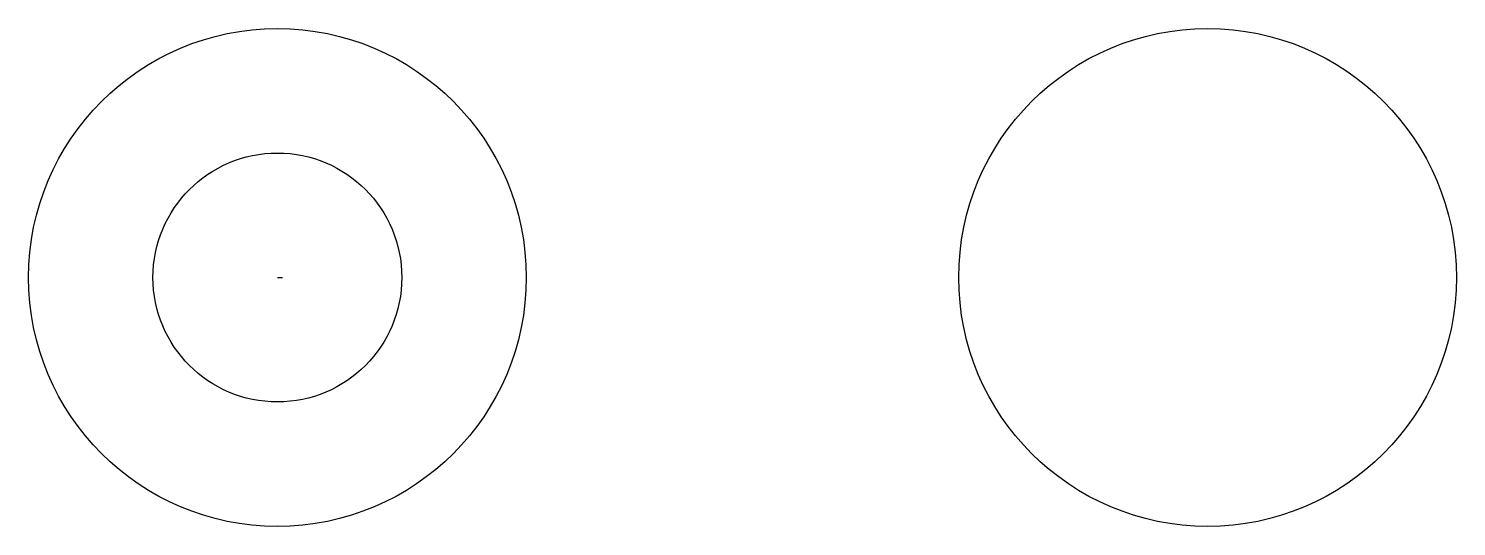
# Model space of a CAD drawing. Header units: inches. Extents: x 94.37 to 98.96, y 81.4 to 83.
import ezdxf

# ---------------------------------------------------------------- set-up
doc = ezdxf.new("R2010")
doc.units = ezdxf.units.IN
doc.header["$MEASUREMENT"] = 0

msp = doc.modelspace()

# ---------------------------------------------------------------- linework, layer by layer
msp.add_line((95.168, 82.2006, 9.974), (95.1842, 82.2006, 9.974))
for centre, radius in [((95.168, 82.2006, 9.974), 0.8), ((98.1585, 82.2006, 9.974), 0.8), ((95.168, 82.2006, 9.974), 0.4)]:
    msp.add_circle(centre, radius)

doc.saveas('drawing.dxf')
